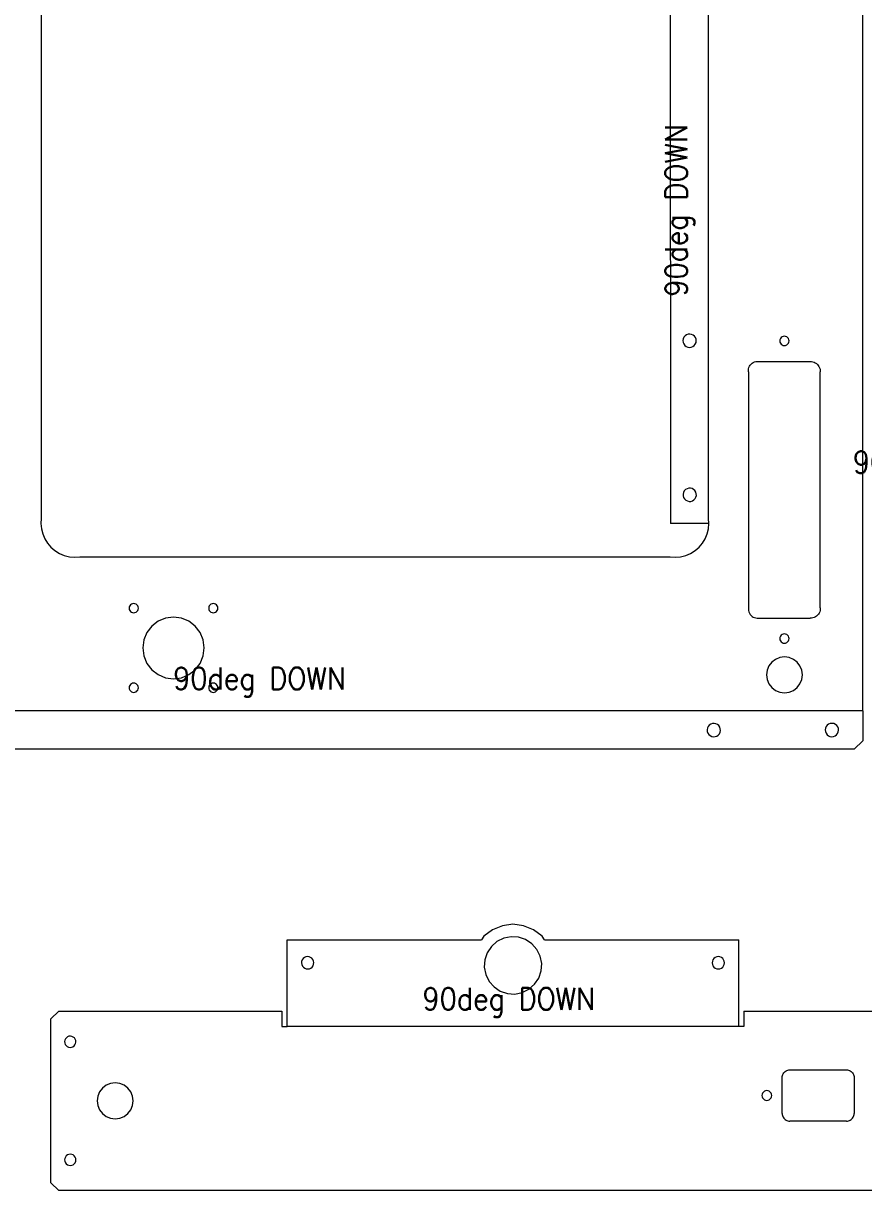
# Model space of a CAD drawing. Extents: x -379 to 887, y -729 to 302.
# Drawn here: x 358 to 685.4, y -452 to 2.9 of the extents above; entities that cross this region are included whole.
import ezdxf

# ---------------------------------------------------------------- set-up
doc = ezdxf.new("R2010")
doc.units = 0
doc.layers.get('0').update_dxf_attribs({"linetype": 'CONTINUOUS', "lineweight": 25, "true_color": 0xffffff})
doc.layers.add('Layer0', color=7, linetype='BYLAYER', lineweight=5)
doc.styles.add('textstyle11', font='')
doc.styles.add('textstyle12', font='')
doc.styles.add('textstyle18', font='')
doc.styles.add('textstyle9', font='')
doc.styles.get('textstyle11').set_extended_font_data('Standard')
doc.styles.get('textstyle12').set_extended_font_data('Standard')
doc.styles.get('textstyle18').set_extended_font_data('Standard')
doc.styles.get('textstyle9').set_extended_font_data('Standard')

msp = doc.modelspace()

# ---------------------------------------------------------------- linework, layer by layer
at = {"layer": 'Layer0'}
for p, q in [((610, 73.2), (610.13, -192.04)), ((685, -265), (685, 75)), ((365, 69), (365, -190)), ((617.63, -118.2), (616.96, -118.27)), ((618.3, -118.3), (617.63, -118.2)), ((615.08, -120.07), (614.98, -120.74)), ((614.98, -120.74), (615.05, -121.42)), ((615.05, -121.42), (615.29, -122.05)), ((615.35, -119.45), (615.08, -120.07)), ((615.29, -122.05), (615.7, -122.6)), ((615.78, -118.92), (615.35, -119.45)), ((615.7, -122.6), (616.22, -123.02)), ((616.33, -118.52), (615.78, -118.92)), ((616.96, -118.27), (616.33, -118.52)), ((618.93, -118.58), (618.3, -118.3)), ((618.82, -123.08), (619.37, -122.68)), ((619.45, -119), (618.93, -118.58)), ((619.37, -122.68), (619.8, -122.15)), ((619.86, -119.55), (619.45, -119)), ((619.8, -122.15), (620.07, -121.53)), ((620.1, -120.18), (619.86, -119.55)), ((620.07, -121.53), (620.17, -120.86)), ((620.17, -120.86), (620.1, -120.18)), ((652.76, -120.39), (652.7, -120.85)), ((652.7, -120.85), (652.76, -121.32)), ((652.94, -119.95), (652.76, -120.39)), ((652.76, -121.32), (652.94, -121.75)), ((653.23, -119.58), (652.94, -119.95)), ((652.94, -121.75), (653.23, -122.12)), ((653.6, -119.29), (653.23, -119.58)), ((653.23, -122.12), (653.6, -122.41)), ((654.03, -119.11), (653.6, -119.29)), ((653.6, -122.41), (654.03, -122.59)), ((654.5, -119.05), (654.03, -119.11)), ((654.03, -122.59), (654.5, -122.65)), ((654.97, -119.11), (654.5, -119.05)), ((654.5, -122.65), (654.97, -122.59)), ((655.4, -119.29), (654.97, -119.11)), ((654.97, -122.59), (655.4, -122.41)), ((655.77, -119.58), (655.4, -119.29)), ((655.4, -122.41), (655.77, -122.12)), ((656.06, -119.95), (655.77, -119.58)), ((655.77, -122.12), (656.06, -121.75)), ((656.24, -120.39), (656.06, -119.95)), ((656.06, -121.75), (656.24, -121.32)), ((656.3, -120.85), (656.24, -120.39)), ((656.24, -121.32), (656.3, -120.85)), ((616.22, -123.02), (616.85, -123.3)), ((616.85, -123.3), (617.52, -123.4)), ((617.52, -123.4), (618.19, -123.33)), ((618.19, -123.33), (618.82, -123.08)), ((640.46, -132.31), (640.51, -131.76)), ((640.51, -131.76), (640.65, -131.23)), ((640.65, -131.23), (640.86, -130.73)), ((640.86, -130.73), (641.14, -130.27)), ((641.14, -130.27), (641.5, -129.85)), ((641.5, -129.85), (641.91, -129.5)), ((641.91, -129.5), (642.38, -129.21)), ((642.38, -129.21), (642.88, -129)), ((642.88, -129), (643.41, -128.86)), ((643.41, -128.86), (643.96, -128.82)), ((643.96, -128.82), (644.5, -128.85)), ((644.5, -128.85), (664.5, -128.85)), ((664.5, -128.85), (665.03, -128.88)), ((665.03, -128.88), (665.54, -128.97)), ((665.54, -128.97), (666.04, -129.14)), ((666.04, -129.14), (666.51, -129.37)), ((666.51, -129.37), (666.95, -129.66)), ((666.95, -129.66), (667.35, -130)), ((667.35, -130), (667.69, -130.4)), ((667.69, -130.4), (667.98, -130.84)), ((667.98, -130.84), (668.21, -131.31)), ((668.21, -131.31), (668.38, -131.81)), ((668.38, -131.81), (668.47, -132.33)), ((640.5, -132.85), (640.46, -132.31)), ((640.5, -132.85), (640.5, -224.85)), ((668.47, -132.33), (668.5, -132.85)), ((668.5, -224.85), (668.5, -132.85)), ((615.19, -179.87), (615.04, -180.53)), ((615.04, -180.53), (615.06, -181.21)), ((615.06, -181.21), (615.25, -181.86)), ((615.52, -179.28), (615.19, -179.87)), ((615.25, -181.86), (615.61, -182.44)), ((615.98, -178.78), (615.52, -179.28)), ((616.56, -178.43), (615.98, -178.78)), ((617.21, -178.23), (616.56, -178.43)), ((617.89, -178.21), (617.21, -178.23)), ((618.55, -178.37), (617.89, -178.21)), ((619.15, -178.69), (618.55, -178.37)), ((619.64, -179.16), (619.15, -178.69)), ((620, -179.74), (619.64, -179.16)), ((619.73, -182.32), (620.05, -181.73)), ((620.19, -180.39), (620, -179.74)), ((620.05, -181.73), (620.21, -181.07)), ((620.21, -181.07), (620.19, -180.39)), ((615.61, -182.44), (616.1, -182.91)), ((616.1, -182.91), (616.7, -183.23)), ((616.7, -183.23), (617.36, -183.39)), ((617.36, -183.39), (618.03, -183.37)), ((618.03, -183.37), (618.68, -183.17)), ((618.68, -183.17), (619.26, -182.82)), ((619.26, -182.82), (619.73, -182.32)), ((365, -190), (364.87, -192.04)), ((625.13, -192.04), (625, -190)), ((364.87, -192.04), (365.05, -194.08)), ((365.05, -194.08), (365.55, -196.07)), ((625.13, -192.04), (610.13, -192.04)), ((624.45, -196.07), (624.95, -194.08)), ((624.95, -194.08), (625.13, -192.04)), ((365.55, -196.07), (366.34, -197.95)), ((366.34, -197.95), (367.42, -199.7)), ((367.42, -199.7), (368.75, -201.25)), ((621.25, -201.25), (622.58, -199.7)), ((622.58, -199.7), (623.66, -197.95)), ((623.66, -197.95), (624.45, -196.07)), ((368.75, -201.25), (370.3, -202.58)), ((370.3, -202.58), (372.05, -203.66)), ((372.05, -203.66), (373.93, -204.45)), ((373.93, -204.45), (375.92, -204.95)), ((614.08, -204.95), (616.07, -204.45)), ((616.07, -204.45), (617.95, -203.66)), ((617.95, -203.66), (619.7, -202.58)), ((619.7, -202.58), (621.25, -201.25)), ((375.92, -204.95), (377.96, -205.13)), ((377.96, -205.13), (380, -205)), ((380, -205), (610, -205)), ((610, -205), (612.04, -205.13)), ((612.04, -205.13), (614.08, -204.95)), ((399.26, -224.53), (399.2, -225)), ((399.2, -225), (399.26, -225.47)), ((399.44, -224.1), (399.26, -224.53)), ((399.26, -225.47), (399.44, -225.9)), ((399.73, -223.73), (399.44, -224.1)), ((399.44, -225.9), (399.73, -226.27)), ((400.1, -223.44), (399.73, -223.73)), ((399.73, -226.27), (400.1, -226.56)), ((400.53, -223.26), (400.1, -223.44)), ((400.1, -226.56), (400.53, -226.74)), ((401, -223.2), (400.53, -223.26)), ((400.53, -226.74), (401, -226.8)), ((401.47, -223.26), (401, -223.2)), ((401, -226.8), (401.47, -226.74)), ((401.9, -223.44), (401.47, -223.26)), ((401.47, -226.74), (401.9, -226.56)), ((402.27, -223.73), (401.9, -223.44)), ((401.9, -226.56), (402.27, -226.27)), ((402.56, -224.1), (402.27, -223.73)), ((402.27, -226.27), (402.56, -225.9)), ((402.74, -224.53), (402.56, -224.1)), ((402.56, -225.9), (402.74, -225.47)), ((402.8, -225), (402.74, -224.53)), ((402.74, -225.47), (402.8, -225)), ((430.26, -224.53), (430.2, -225)), ((430.2, -225), (430.26, -225.47)), ((430.44, -224.1), (430.26, -224.53)), ((430.26, -225.47), (430.44, -225.9)), ((430.73, -223.73), (430.44, -224.1)), ((430.44, -225.9), (430.73, -226.27)), ((431.1, -223.44), (430.73, -223.73)), ((430.73, -226.27), (431.1, -226.56)), ((431.53, -223.26), (431.1, -223.44)), ((431.1, -226.56), (431.53, -226.74)), ((432, -223.2), (431.53, -223.26)), ((431.53, -226.74), (432, -226.8)), ((432.47, -223.26), (432, -223.2)), ((432, -226.8), (432.47, -226.74)), ((432.9, -223.44), (432.47, -223.26)), ((432.47, -226.74), (432.9, -226.56)), ((433.27, -223.73), (432.9, -223.44)), ((432.9, -226.56), (433.27, -226.27)), ((433.56, -224.1), (433.27, -223.73)), ((433.27, -226.27), (433.56, -225.9)), ((433.74, -224.53), (433.56, -224.1)), ((433.56, -225.9), (433.74, -225.47)), ((433.8, -225), (433.74, -224.53)), ((433.74, -225.47), (433.8, -225)), ((640.5, -224.85), (640.47, -225.39)), ((640.47, -225.39), (640.52, -225.94)), ((640.52, -225.94), (640.66, -226.46)), ((640.66, -226.46), (640.87, -226.97)), ((640.87, -226.97), (641.16, -227.43)), ((641.16, -227.43), (641.51, -227.84)), ((667.77, -227.37), (667.42, -227.77)), ((668.06, -226.92), (667.77, -227.37)), ((668.28, -226.43), (668.06, -226.92)), ((668.43, -225.92), (668.28, -226.43)), ((668.5, -225.39), (668.43, -225.92)), ((668.5, -224.85), (668.5, -225.39)), ((410.5, -230.11), (408.01, -232.01)), ((413.39, -228.91), (410.5, -230.11)), ((416.5, -228.5), (413.39, -228.91)), ((419.61, -228.91), (416.5, -228.5)), ((422.5, -230.11), (419.61, -228.91)), ((424.99, -232.01), (422.5, -230.11)), ((641.51, -227.84), (641.92, -228.2)), ((641.92, -228.2), (642.39, -228.48)), ((642.39, -228.48), (642.89, -228.7)), ((642.89, -228.7), (643.41, -228.83)), ((643.41, -228.83), (643.96, -228.88)), ((643.96, -228.88), (644.5, -228.85)), ((644.5, -228.85), (664.5, -228.85)), ((665.03, -228.85), (664.5, -228.85)), ((665.56, -228.78), (665.03, -228.85)), ((666.08, -228.63), (665.56, -228.78)), ((666.56, -228.41), (666.08, -228.63)), ((667.01, -228.12), (666.56, -228.41)), ((667.42, -227.77), (667.01, -228.12)), ((406.11, -234.5), (404.91, -237.39)), ((408.01, -232.01), (406.11, -234.5)), ((426.89, -234.5), (424.99, -232.01)), ((428.09, -237.39), (426.89, -234.5)), ((652.76, -236.39), (652.7, -236.85)), ((652.94, -235.95), (652.76, -236.39)), ((653.23, -235.58), (652.94, -235.95)), ((653.6, -235.29), (653.23, -235.58)), ((654.03, -235.11), (653.6, -235.29)), ((654.5, -235.05), (654.03, -235.11)), ((654.97, -235.11), (654.5, -235.05)), ((655.4, -235.29), (654.97, -235.11)), ((655.77, -235.58), (655.4, -235.29)), ((656.06, -235.95), (655.77, -235.58)), ((656.24, -236.39), (656.06, -235.95)), ((656.3, -236.85), (656.24, -236.39)), ((404.91, -237.39), (404.5, -240.5)), ((404.5, -240.5), (404.91, -243.61)), ((428.5, -240.5), (428.09, -237.39)), ((428.09, -243.61), (428.5, -240.5)), ((652.7, -236.85), (652.76, -237.32)), ((652.76, -237.32), (652.94, -237.75)), ((652.94, -237.75), (653.23, -238.12)), ((653.23, -238.12), (653.6, -238.41)), ((653.6, -238.41), (654.03, -238.59)), ((654.03, -238.59), (654.5, -238.65)), ((654.5, -238.65), (654.97, -238.59)), ((654.97, -238.59), (655.4, -238.41)), ((655.4, -238.41), (655.77, -238.12)), ((655.77, -238.12), (656.06, -237.75)), ((656.06, -237.75), (656.24, -237.32)), ((656.24, -237.32), (656.3, -236.85)), ((404.91, -243.61), (406.11, -246.5)), ((426.89, -246.5), (428.09, -243.61)), ((651, -244.94), (649.55, -246.05)), ((652.69, -244.24), (651, -244.94)), ((654.5, -244), (652.69, -244.24)), ((656.31, -244.24), (654.5, -244)), ((658, -244.94), (656.31, -244.24)), ((659.45, -246.05), (658, -244.94)), ((406.11, -246.5), (408.01, -248.99)), ((408.01, -248.99), (410.5, -250.89)), ((422.5, -250.89), (424.99, -248.99)), ((424.99, -248.99), (426.89, -246.5)), ((647.74, -249.19), (647.5, -251)), ((648.44, -247.5), (647.74, -249.19)), ((649.55, -246.05), (648.44, -247.5)), ((660.56, -247.5), (659.45, -246.05)), ((661.26, -249.19), (660.56, -247.5)), ((661.5, -251), (661.26, -249.19)), ((399.73, -254.73), (399.44, -255.1)), ((400.1, -254.44), (399.73, -254.73)), ((400.53, -254.26), (400.1, -254.44)), ((401, -254.2), (400.53, -254.26)), ((401.47, -254.26), (401, -254.2)), ((401.9, -254.44), (401.47, -254.26)), ((402.27, -254.73), (401.9, -254.44)), ((402.56, -255.1), (402.27, -254.73)), ((410.5, -250.89), (413.39, -252.09)), ((413.39, -252.09), (416.5, -252.5)), ((416.5, -252.5), (419.61, -252.09)), ((419.61, -252.09), (422.5, -250.89)), ((430.73, -254.73), (430.44, -255.1)), ((431.1, -254.44), (430.73, -254.73)), ((431.53, -254.26), (431.1, -254.44)), ((432, -254.2), (431.53, -254.26)), ((432.47, -254.26), (432, -254.2)), ((432.9, -254.44), (432.47, -254.26)), ((433.27, -254.73), (432.9, -254.44)), ((433.56, -255.1), (433.27, -254.73)), ((647.5, -251), (647.74, -252.81)), ((647.74, -252.81), (648.44, -254.5)), ((648.44, -254.5), (649.55, -255.95)), ((659.45, -255.95), (660.56, -254.5)), ((660.56, -254.5), (661.26, -252.81)), ((661.26, -252.81), (661.5, -251)), ((399.26, -255.53), (399.2, -256)), ((399.2, -256), (399.26, -256.47)), ((399.44, -255.1), (399.26, -255.53)), ((399.26, -256.47), (399.44, -256.9)), ((399.44, -256.9), (399.73, -257.27)), ((399.73, -257.27), (400.1, -257.56)), ((400.1, -257.56), (400.53, -257.74)), ((400.53, -257.74), (401, -257.8)), ((401, -257.8), (401.47, -257.74)), ((401.47, -257.74), (401.9, -257.56)), ((401.9, -257.56), (402.27, -257.27)), ((402.27, -257.27), (402.56, -256.9)), ((402.74, -255.53), (402.56, -255.1)), ((402.56, -256.9), (402.74, -256.47)), ((402.8, -256), (402.74, -255.53)), ((402.74, -256.47), (402.8, -256)), ((430.26, -255.53), (430.2, -256)), ((430.2, -256), (430.26, -256.47)), ((430.44, -255.1), (430.26, -255.53)), ((430.26, -256.47), (430.44, -256.9)), ((430.44, -256.9), (430.73, -257.27)), ((430.73, -257.27), (431.1, -257.56)), ((431.1, -257.56), (431.53, -257.74)), ((431.53, -257.74), (432, -257.8)), ((432, -257.8), (432.47, -257.74)), ((432.47, -257.74), (432.9, -257.56)), ((432.9, -257.56), (433.27, -257.27)), ((433.27, -257.27), (433.56, -256.9)), ((433.74, -255.53), (433.56, -255.1)), ((433.56, -256.9), (433.74, -256.47)), ((433.8, -256), (433.74, -255.53)), ((433.74, -256.47), (433.8, -256)), ((649.55, -255.95), (651, -257.06)), ((651, -257.06), (652.69, -257.76)), ((652.69, -257.76), (654.5, -258)), ((654.5, -258), (656.31, -257.76)), ((656.31, -257.76), (658, -257.06)), ((658, -257.06), (659.45, -255.95)), ((685, -265), (685, -276.66)), ((624.53, -271.69), (624.4, -272.36)), ((624.4, -272.36), (624.46, -273.04)), ((624.82, -271.08), (624.53, -271.69)), ((625.26, -270.57), (624.82, -271.08)), ((625.82, -270.18), (625.26, -270.57)), ((626.46, -269.96), (625.82, -270.18)), ((627.14, -269.9), (626.46, -269.96)), ((627.81, -270.03), (627.14, -269.9)), ((628.42, -270.32), (627.81, -270.03)), ((628.93, -270.76), (628.42, -270.32)), ((629.32, -271.32), (628.93, -270.76)), ((629.54, -271.96), (629.32, -271.32)), ((629.47, -273.31), (629.6, -272.64)), ((629.6, -272.64), (629.54, -271.96)), ((670.5, -271.77), (670.4, -272.44)), ((670.4, -272.44), (670.47, -273.12)), ((670.78, -271.15), (670.5, -271.77)), ((671.2, -270.62), (670.78, -271.15)), ((671.75, -270.22), (671.2, -270.62)), ((672.38, -269.97), (671.75, -270.22)), ((673.06, -269.9), (672.38, -269.97)), ((673.73, -270), (673.06, -269.9)), ((674.35, -270.28), (673.73, -270)), ((674.88, -270.7), (674.35, -270.28)), ((675.28, -271.25), (674.88, -270.7)), ((675.53, -271.88), (675.28, -271.25)), ((675.5, -273.23), (675.6, -272.56)), ((675.6, -272.56), (675.53, -271.88)), ((624.46, -273.04), (624.68, -273.68)), ((624.68, -273.68), (625.07, -274.24)), ((625.07, -274.24), (625.58, -274.68)), ((625.58, -274.68), (626.19, -274.97)), ((626.19, -274.97), (626.86, -275.1)), ((626.86, -275.1), (627.54, -275.04)), ((627.54, -275.04), (628.18, -274.82)), ((628.18, -274.82), (628.74, -274.43)), ((628.74, -274.43), (629.18, -273.92)), ((629.18, -273.92), (629.47, -273.31)), ((670.47, -273.12), (670.72, -273.75)), ((670.72, -273.75), (671.12, -274.3)), ((671.12, -274.3), (671.65, -274.72)), ((671.65, -274.72), (672.27, -275)), ((672.27, -275), (672.94, -275.1)), ((672.94, -275.1), (673.62, -275.03)), ((673.62, -275.03), (674.25, -274.78)), ((674.25, -274.78), (674.8, -274.38)), ((674.8, -274.38), (675.22, -273.85)), ((675.22, -273.85), (675.5, -273.23)), ((685, -276.66), (681.66, -280)), ((681.66, -280), (340.08, -280)), ((544.62, -348.74), (540.76, -350.34)), ((548.76, -348.19), (544.62, -348.74)), ((552.9, -348.74), (548.76, -348.19)), ((556.76, -350.34), (552.9, -348.74)), ((460.76, -354.19), (536.44, -354.19)), ((460.76, -387.99), (460.76, -354.19)), ((537.45, -352.88), (536.44, -354.19)), ((540.76, -350.34), (537.45, -352.88)), ((545.15, -353.59), (542.53, -354.89)), ((548.01, -353.02), (545.15, -353.59)), ((550.93, -353.21), (548.01, -353.02)), ((553.7, -354.14), (550.93, -353.21)), ((556.14, -355.76), (553.7, -354.14)), ((560.07, -352.88), (556.76, -350.34)), ((561.08, -354.19), (560.07, -352.88)), ((561.08, -354.19), (636.76, -354.19)), ((636.76, -387.99), (636.76, -354.19)), ((538.71, -359.25), (537.77, -362.02)), ((540.33, -356.82), (538.71, -359.25)), ((542.53, -354.89), (540.33, -356.82)), ((558.07, -357.96), (556.14, -355.76)), ((559.36, -360.58), (558.07, -357.96)), ((466.43, -362.64), (466.36, -363.26)), ((466.36, -363.26), (466.46, -363.88)), ((466.65, -362.05), (466.43, -362.64)), ((466.46, -363.88), (466.72, -364.45)), ((467.01, -361.55), (466.65, -362.05)), ((467.5, -361.15), (467.01, -361.55)), ((468.07, -360.89), (467.5, -361.15)), ((468.69, -360.79), (468.07, -360.89)), ((469.31, -360.86), (468.69, -360.79)), ((469.9, -361.08), (469.31, -360.86)), ((470.41, -361.45), (469.9, -361.08)), ((470.8, -361.93), (470.41, -361.45)), ((471.06, -362.5), (470.8, -361.93)), ((470.87, -364.33), (471.1, -363.75)), ((471.16, -363.12), (471.06, -362.5)), ((471.1, -363.75), (471.16, -363.12)), ((537.77, -362.02), (537.59, -364.94)), ((559.94, -363.45), (559.36, -360.58)), ((559.75, -366.36), (559.94, -363.45)), ((626.44, -362.57), (626.36, -363.19)), ((626.36, -363.19), (626.44, -363.81)), ((626.68, -361.99), (626.44, -362.57)), ((626.44, -363.81), (626.68, -364.39)), ((627.06, -361.5), (626.68, -361.99)), ((627.56, -361.11), (627.06, -361.5)), ((628.14, -360.87), (627.56, -361.11)), ((628.76, -360.79), (628.14, -360.87)), ((629.38, -360.87), (628.76, -360.79)), ((629.96, -361.11), (629.38, -360.87)), ((630.46, -361.5), (629.96, -361.11)), ((630.84, -361.99), (630.46, -361.5)), ((631.08, -362.57), (630.84, -361.99)), ((630.84, -364.39), (631.08, -363.81)), ((631.16, -363.19), (631.08, -362.57)), ((631.08, -363.81), (631.16, -363.19)), ((466.72, -364.45), (467.11, -364.94)), ((467.11, -364.94), (467.62, -365.31)), ((467.62, -365.31), (468.21, -365.53)), ((468.21, -365.53), (468.83, -365.59)), ((468.83, -365.59), (469.45, -365.49)), ((469.45, -365.49), (470.02, -365.23)), ((470.02, -365.23), (470.51, -364.84)), ((470.51, -364.84), (470.87, -364.33)), ((537.59, -364.94), (538.16, -367.81)), ((538.16, -367.81), (539.46, -370.43)), ((558.81, -369.13), (559.75, -366.36)), ((626.68, -364.39), (627.06, -364.89)), ((627.06, -364.89), (627.56, -365.27)), ((627.56, -365.27), (628.14, -365.51)), ((628.14, -365.51), (628.76, -365.59)), ((628.76, -365.59), (629.38, -365.51)), ((629.38, -365.51), (629.96, -365.27)), ((629.96, -365.27), (630.46, -364.89)), ((630.46, -364.89), (630.84, -364.39)), ((539.46, -370.43), (541.39, -372.62)), ((541.39, -372.62), (543.82, -374.24)), ((554.99, -373.5), (557.19, -371.57)), ((557.19, -371.57), (558.81, -369.13)), ((543.82, -374.24), (546.59, -375.18)), ((546.59, -375.18), (549.51, -375.37)), ((549.51, -375.37), (552.37, -374.79)), ((552.37, -374.79), (554.99, -373.5)), ((368.76, -384.99), (371.76, -381.99)), ((371.76, -381.99), (458.76, -381.99)), ((458.76, -381.99), (458.76, -387.99)), ((638.76, -381.99), (638.76, -387.99)), ((638.76, -381.99), (725.76, -381.99)), ((368.76, -448.99), (368.76, -384.99)), ((458.76, -387.99), (460.76, -387.99)), ((638.76, -387.99), (636.76, -387.99)), ((374.16, -393.34), (374.06, -393.91)), ((374.06, -393.91), (374.12, -394.48)), ((374.12, -394.48), (374.32, -395.02)), ((374.4, -392.82), (374.16, -393.34)), ((374.32, -395.02), (374.65, -395.49)), ((374.76, -392.38), (374.4, -392.82)), ((374.65, -395.49), (375.09, -395.86)), ((375.23, -392.05), (374.76, -392.38)), ((375.77, -391.85), (375.23, -392.05)), ((376.34, -391.79), (375.77, -391.85)), ((376.91, -391.89), (376.34, -391.79)), ((377.43, -392.13), (376.91, -391.89)), ((377.29, -395.94), (377.76, -395.61)), ((377.87, -392.5), (377.43, -392.13)), ((377.76, -395.61), (378.12, -395.16)), ((378.21, -392.96), (377.87, -392.5)), ((378.12, -395.16), (378.36, -394.64)), ((378.41, -393.5), (378.21, -392.96)), ((378.36, -394.64), (378.46, -394.07)), ((378.46, -394.07), (378.41, -393.5)), ((375.09, -395.86), (375.61, -396.1)), ((375.61, -396.1), (376.18, -396.19)), ((376.18, -396.19), (376.75, -396.14)), ((376.75, -396.14), (377.29, -395.94)), ((653.66, -407.92), (653.69, -407.52)), ((653.66, -421.92), (653.66, -407.92)), ((653.69, -407.52), (653.77, -407.14)), ((653.77, -407.14), (653.89, -406.77)), ((653.89, -406.77), (654.06, -406.42)), ((654.06, -406.42), (654.28, -406.09)), ((654.28, -406.09), (654.54, -405.79)), ((654.54, -405.79), (654.84, -405.54)), ((654.84, -405.54), (655.16, -405.32)), ((655.16, -405.32), (655.51, -405.14)), ((655.51, -405.14), (655.89, -405.02)), ((655.89, -405.02), (656.27, -404.94)), ((656.27, -404.94), (656.66, -404.92)), ((656.66, -404.92), (678.66, -404.92)), ((678.66, -404.92), (679.05, -404.94)), ((679.05, -404.94), (679.44, -405.02)), ((679.44, -405.02), (679.81, -405.14)), ((679.81, -405.14), (680.16, -405.32)), ((680.16, -405.32), (680.49, -405.54)), ((680.49, -405.54), (680.78, -405.79)), ((680.78, -405.79), (681.04, -406.09)), ((681.04, -406.09), (681.26, -406.42)), ((681.26, -406.42), (681.43, -406.77)), ((681.43, -406.77), (681.56, -407.14)), ((681.56, -407.14), (681.64, -407.52)), ((681.64, -407.52), (681.66, -407.92)), ((681.66, -407.92), (681.66, -421.92)), ((387.7, -413.49), (387, -415.18)), ((388.81, -412.04), (387.7, -413.49)), ((390.26, -410.93), (388.81, -412.04)), ((391.95, -410.23), (390.26, -410.93)), ((393.76, -409.99), (391.95, -410.23)), ((395.57, -410.23), (393.76, -409.99)), ((397.26, -410.93), (395.57, -410.23)), ((398.71, -412.04), (397.26, -410.93)), ((399.82, -413.49), (398.71, -412.04)), ((400.52, -415.18), (399.82, -413.49)), ((646.32, -413.57), (646.02, -413.97)), ((646.71, -413.27), (646.32, -413.57)), ((647.17, -413.08), (646.71, -413.27)), ((647.66, -413.02), (647.17, -413.08)), ((648.15, -413.08), (647.66, -413.02)), ((648.61, -413.27), (648.15, -413.08)), ((649.01, -413.57), (648.61, -413.27)), ((649.31, -413.97), (649.01, -413.57)), ((387, -415.18), (386.76, -416.99)), ((386.76, -416.99), (387, -418.8)), ((400.76, -416.99), (400.52, -415.18)), ((400.52, -418.8), (400.76, -416.99)), ((645.83, -414.42), (645.76, -414.92)), ((645.76, -414.92), (645.83, -415.41)), ((646.02, -413.97), (645.83, -414.42)), ((645.83, -415.41), (646.02, -415.87)), ((646.02, -415.87), (646.32, -416.26)), ((646.32, -416.26), (646.71, -416.56)), ((646.71, -416.56), (647.17, -416.75)), ((647.17, -416.75), (647.66, -416.82)), ((647.66, -416.82), (648.15, -416.75)), ((648.15, -416.75), (648.61, -416.56)), ((648.61, -416.56), (649.01, -416.26)), ((649.01, -416.26), (649.31, -415.87)), ((649.5, -414.42), (649.31, -413.97)), ((649.31, -415.87), (649.5, -415.41)), ((649.56, -414.92), (649.5, -414.42)), ((649.5, -415.41), (649.56, -414.92)), ((387, -418.8), (387.7, -420.49)), ((387.7, -420.49), (388.81, -421.94)), ((388.81, -421.94), (390.26, -423.06)), ((397.26, -423.06), (398.71, -421.94)), ((398.71, -421.94), (399.82, -420.49)), ((399.82, -420.49), (400.52, -418.8)), ((653.66, -421.92), (653.69, -422.31)), ((653.69, -422.31), (653.77, -422.69)), ((653.77, -422.69), (653.89, -423.06)), ((681.43, -423.06), (681.56, -422.69)), ((681.56, -422.69), (681.64, -422.31)), ((681.64, -422.31), (681.66, -421.92)), ((390.26, -423.06), (391.95, -423.75)), ((391.95, -423.75), (393.76, -423.99)), ((393.76, -423.99), (395.57, -423.75)), ((395.57, -423.75), (397.26, -423.06)), ((653.89, -423.06), (654.06, -423.42)), ((654.06, -423.42), (654.28, -423.74)), ((654.28, -423.74), (654.54, -424.04)), ((654.54, -424.04), (654.84, -424.3)), ((654.84, -424.3), (655.16, -424.51)), ((655.16, -424.51), (655.51, -424.69)), ((655.51, -424.69), (655.89, -424.81)), ((655.89, -424.81), (656.27, -424.89)), ((656.27, -424.89), (656.66, -424.92)), ((678.66, -424.92), (656.66, -424.92)), ((678.66, -424.92), (679.05, -424.89)), ((679.05, -424.89), (679.44, -424.81)), ((679.44, -424.81), (679.81, -424.69)), ((679.81, -424.69), (680.16, -424.51)), ((680.16, -424.51), (680.49, -424.3)), ((680.49, -424.3), (680.78, -424.04)), ((680.78, -424.04), (681.04, -423.74)), ((681.04, -423.74), (681.26, -423.42)), ((681.26, -423.42), (681.43, -423.06)), ((374.14, -439.42), (374.06, -439.99)), ((374.06, -439.99), (374.14, -440.56)), ((374.36, -438.89), (374.14, -439.42)), ((374.14, -440.56), (374.36, -441.09)), ((374.71, -438.44), (374.36, -438.89)), ((374.36, -441.09), (374.71, -441.55)), ((375.16, -438.09), (374.71, -438.44)), ((375.69, -437.87), (375.16, -438.09)), ((376.26, -437.79), (375.69, -437.87)), ((376.83, -437.87), (376.26, -437.79)), ((377.36, -438.09), (376.83, -437.87)), ((377.82, -438.44), (377.36, -438.09)), ((378.17, -438.89), (377.82, -438.44)), ((377.82, -441.55), (378.17, -441.09)), ((378.39, -439.42), (378.17, -438.89)), ((378.17, -441.09), (378.39, -440.56)), ((378.46, -439.99), (378.39, -439.42)), ((378.39, -440.56), (378.46, -439.99)), ((374.71, -441.55), (375.16, -441.9)), ((375.16, -441.9), (375.69, -442.12)), ((375.69, -442.12), (376.26, -442.19)), ((376.26, -442.19), (376.83, -442.12)), ((376.83, -442.12), (377.36, -441.9)), ((377.36, -441.9), (377.82, -441.55)), ((368.76, -448.99), (371.76, -451.99)), ((725.76, -451.99), (371.76, -451.99))]:
    msp.add_line(p, q, dxfattribs=at)
at = {"layer": 'Layer0', "color": 2, "true_color": 0xffff00}
for p, q in [((625, -190), (625, 69)), ((685, -265), (336.79, -265)), ((636.76, -387.99), (460.76, -387.99))]:
    msp.add_line(p, q, dxfattribs=at)

# ---------------------------------------------------------------- texts
at = {"insert": (608.11, -70), "char_height": 20, "attachment_point": 2, "rotation": 90, "style": 'textstyle18'}
msp.add_mtext('\\H8.57143;90deg DOWN\\P', dxfattribs=at)
at = {"char_height": 20, "attachment_point": 2}
for insert, style in [((714.81, -163.81), 'textstyle12'), ((450, -248.11), 'textstyle9'), ((547.12, -372.95), 'textstyle11')]:
    msp.add_mtext('\\H8.57143;90deg DOWN\\P', dxfattribs=dict(at, insert=insert, style=style))

doc.saveas('drawing.dxf')
